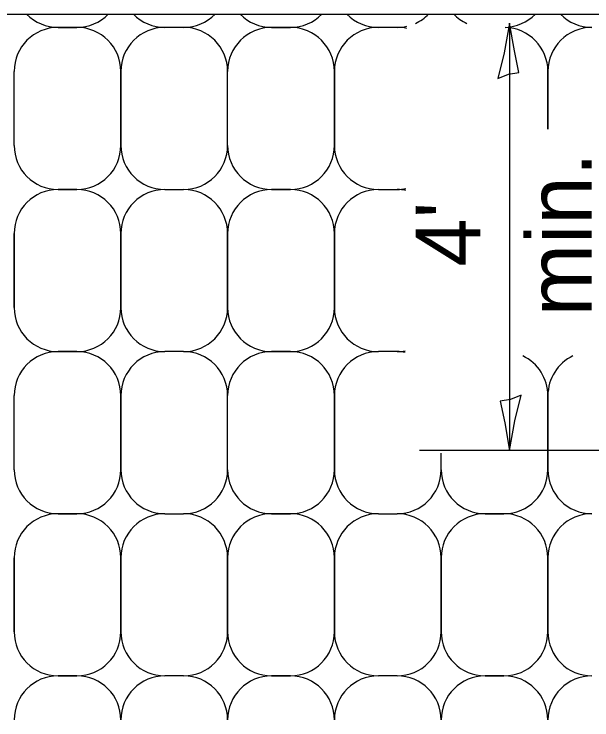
# Model space of a CAD drawing. Extents: x 0 to 2.83, y -0.12 to 1.83.
# Drawn here: x 0.6058 to 0.7097, y 0.7614 to 0.8883 of the extents above; entities that cross this region are included whole.
import ezdxf

# ---------------------------------------------------------------- set-up
doc = ezdxf.new("R2010")
doc.units = 0
doc.layers.add('RD_Pr_Roadway_Dimensions', color=7, linetype='Continuous')
doc.layers.add('SH_General_Details', color=7, linetype='Continuous')

msp = doc.modelspace()

# ---------------------------------------------------------------- linework, layer by layer
at = {"layer": 'RD_Pr_Roadway_Dimensions'}
for p, q in [((0.6949142322210565, 0.8866831745507813), (0.6949142322210565, 0.8098107578958071)), ((0.7400471488704875, 0.8098107578958071), (0.6787119822172418, 0.8098107578958071))]:
    msp.add_line(p, q, dxfattribs=at)
for points in [[(0.6928222322134271, 0.8766851745645202), (0.6947442322043672, 0.8774991745556391), (0.6965862322119967, 0.8778131745661295), (0.6957802322177187, 0.8816831745507814), (0.6949142322210565, 0.8866831745507813), (0.6939442322125629, 0.8813491745593643)], [(0.6970062322085694, 0.8198087579014397), (0.6950842322176293, 0.8189947578909493), (0.6932422322099999, 0.8186807579005755), (0.6940482322042778, 0.8148107578958071), (0.6949142322210565, 0.8098107578958071), (0.6958842322101787, 0.8151447578872241)]]:
    msp.add_lwpolyline(points, close=True, dxfattribs=at)
at = {"layer": 'SH_General_Details'}
for p, q in [((0.5357306488817528, 0.8882902578915156), (0.9917306488817528, 0.8882902578915156)), ((0.6136892322173313, 0.8859089245597518), (0.6170617322197154, 0.8859089245597518)), ((0.6170617322197154, 0.8859089245597518), (0.6136892322173313, 0.8859089245597518)), ((0.6362675655549362, 0.8859089245597518), (0.632895065552552, 0.8859089245597518)), ((0.6362675655549362, 0.8859089245597518), (0.632895065552552, 0.8859089245597518)), ((0.652100898888518, 0.8859089245597518), (0.6554733988707856, 0.8859089245597518)), ((0.6554733988707856, 0.8859089245597518), (0.652100898888518, 0.8859089245597518)), ((0.6746792322067514, 0.8859089245597518), (0.6713067322043672, 0.8859089245597518)), ((0.6746792322067514, 0.8859089245597518), (0.6713067322043672, 0.8859089245597518)), ((0.6057725655501679, 0.8646764245631791), (0.6057725655501679, 0.8779922578933335)), ((0.6057725655501679, 0.8646764245631791), (0.6057725655501679, 0.8779922578933335)), ((0.6057725655501679, 0.8646764245631791), (0.6057725655501679, 0.8779922578933335)), ((0.6249783988861337, 0.8646764245631791), (0.6249783988861337, 0.8779922578933335)), ((0.6249783988861337, 0.8779922578933335), (0.6249783988861337, 0.8646764245631791)), ((0.6249783988861337, 0.8779922578933335), (0.6249783988861337, 0.8646764245631791)), ((0.6441842322220996, 0.8646764245631791), (0.6441842322220996, 0.8779922578933335)), ((0.6441842322220996, 0.8646764245631791), (0.6441842322220996, 0.8779922578933335)), ((0.6441842322220996, 0.8646764245631791), (0.6441842322220996, 0.8779922578933335)), ((0.6633900655379489, 0.8646764245631791), (0.6633900655379489, 0.8779922578933335)), ((0.6633900655379489, 0.8779922578933335), (0.6633900655379489, 0.8646764245631791)), ((0.6633900655379489, 0.8779922578933335), (0.6633900655379489, 0.8646764245631791)), ((0.7018017322091356, 0.8676024245622255), (0.7018017322091356, 0.8779922578933335)), ((0.7018017322091356, 0.8779922578933335), (0.7018017322091356, 0.8676024245622255)), ((0.7018017322091356, 0.8779922578933335), (0.7018017322091356, 0.8676024245622255)), ((0.6136892322173313, 0.8567597578967607), (0.6170617322197154, 0.8567597578967607)), ((0.6136892322173313, 0.8567597578967607), (0.6170617322197154, 0.8567597578967607)), ((0.6170617322197154, 0.8567597578967607), (0.6136892322173313, 0.8567597578967607)), ((0.632895065552552, 0.8567597578967607), (0.6362675655549362, 0.8567597578967607)), ((0.632895065552552, 0.8567597578967607), (0.6362675655549362, 0.8567597578967607)), ((0.652100898888518, 0.8567597578967607), (0.6554733988707856, 0.8567597578967607)), ((0.652100898888518, 0.8567597578967607), (0.6554733988707856, 0.8567597578967607)), ((0.6554733988707856, 0.8567597578967607), (0.652100898888518, 0.8567597578967607)), ((0.6713067322043672, 0.8567597578967607), (0.6746792322067514, 0.8567597578967607)), ((0.6713067322043672, 0.8567597578967607), (0.6746792322067514, 0.8567597578967607)), ((0.6057725655501679, 0.8488430912295974), (0.6057725655501679, 0.835527257899443)), ((0.6057725655501679, 0.835527257899443), (0.6057725655501679, 0.8488430912295974)), ((0.6249783988861337, 0.8488430912295974), (0.6249783988861337, 0.835527257899443)), ((0.6249783988861337, 0.835527257899443), (0.6249783988861337, 0.8488430912295974)), ((0.6441842322220996, 0.8488430912295974), (0.6441842322220996, 0.835527257899443)), ((0.6441842322220996, 0.835527257899443), (0.6441842322220996, 0.8488430912295974)), ((0.6633900655379489, 0.8488430912295974), (0.6633900655379489, 0.835527257899443)), ((0.6633900655379489, 0.835527257899443), (0.6633900655379489, 0.8488430912295974)), ((0.6136892322173313, 0.8276105912330247), (0.6170617322197154, 0.8276105912330247)), ((0.6170617322197154, 0.8276105912330247), (0.6136892322173313, 0.8276105912330247)), ((0.6362675655549362, 0.8276105912330247), (0.632895065552552, 0.8276105912330247)), ((0.6362675655549362, 0.8276105912330247), (0.632895065552552, 0.8276105912330247)), ((0.652100898888518, 0.8276105912330247), (0.6554733988707856, 0.8276105912330247)), ((0.6554733988707856, 0.8276105912330247), (0.652100898888518, 0.8276105912330247)), ((0.6746792322067514, 0.8276105912330247), (0.6713067322043672, 0.8276105912330247)), ((0.6746792322067514, 0.8276105912330247), (0.6713067322043672, 0.8276105912330247)), ((0.6057725655501679, 0.806378091236452), (0.6057725655501679, 0.8196939245666064)), ((0.6057725655501679, 0.806378091236452), (0.6057725655501679, 0.8196939245666064)), ((0.6057725655501679, 0.806378091236452), (0.6057725655501679, 0.8196939245666064)), ((0.6249783988861337, 0.806378091236452), (0.6249783988861337, 0.8196939245666064)), ((0.6249783988861337, 0.8196939245666064), (0.6249783988861337, 0.806378091236452)), ((0.6249783988861337, 0.8196939245666064), (0.6249783988861337, 0.806378091236452)), ((0.6441842322220996, 0.806378091236452), (0.6441842322220996, 0.8196939245666064)), ((0.6441842322220996, 0.806378091236452), (0.6441842322220996, 0.8196939245666064)), ((0.6441842322220996, 0.806378091236452), (0.6441842322220996, 0.8196939245666064)), ((0.6633900655379489, 0.806378091236452), (0.6633900655379489, 0.8196939245666064)), ((0.6633900655379489, 0.8196939245666064), (0.6633900655379489, 0.806378091236452)), ((0.6633900655379489, 0.8196939245666064), (0.6633900655379489, 0.806378091236452)), ((0.7018017322091356, 0.806378091236452), (0.7018017322091356, 0.8196939245666064)), ((0.7018017322091356, 0.8196939245666064), (0.7018017322091356, 0.806378091236452)), ((0.7018017322091356, 0.8196939245666064), (0.7018017322091356, 0.806378091236452)), ((0.6825958988731697, 0.806378091236452), (0.6825958988731697, 0.8093357578913367)), ((0.6825958988731697, 0.806378091236452), (0.6825958988731697, 0.8093357578913367)), ((0.6825958988731697, 0.806378091236452), (0.6825958988731697, 0.8093357578913367)), ((0.6136892322173313, 0.7984614245692886), (0.6170617322197154, 0.7984614245692886)), ((0.6136892322173313, 0.7984614245692886), (0.6170617322197154, 0.7984614245692886)), ((0.6170617322197154, 0.7984614245692886), (0.6136892322173313, 0.7984614245692886)), ((0.632895065552552, 0.7984614245692886), (0.6362675655549362, 0.7984614245692886)), ((0.632895065552552, 0.7984614245692886), (0.6362675655549362, 0.7984614245692886)), ((0.652100898888518, 0.7984614245692886), (0.6554733988707856, 0.7984614245692886)), ((0.652100898888518, 0.7984614245692886), (0.6554733988707856, 0.7984614245692886)), ((0.6554733988707856, 0.7984614245692886), (0.652100898888518, 0.7984614245692886)), ((0.6713067322043672, 0.7984614245692886), (0.6746792322067514, 0.7984614245692886)), ((0.6713067322043672, 0.7984614245692886), (0.6746792322067514, 0.7984614245692886)), ((0.6905125655403331, 0.7984614245692886), (0.6938850655427173, 0.7984614245692886)), ((0.6905125655403331, 0.7984614245692886), (0.6938850655427173, 0.7984614245692886)), ((0.6938850655427173, 0.7984614245692886), (0.6905125655403331, 0.7984614245692886)), ((0.6057725655501679, 0.7905447579028703), (0.6057725655501679, 0.7772289245525993)), ((0.6057725655501679, 0.7772289245525993), (0.6057725655501679, 0.7905447579028703)), ((0.6249783988861337, 0.7905447579028703), (0.6249783988861337, 0.7772289245525993)), ((0.6249783988861337, 0.7772289245525993), (0.6249783988861337, 0.7905447579028703)), ((0.6441842322220996, 0.7905447579028703), (0.6441842322220996, 0.7772289245525993)), ((0.6441842322220996, 0.7772289245525993), (0.6441842322220996, 0.7905447579028703)), ((0.6633900655379489, 0.7905447579028703), (0.6633900655379489, 0.7772289245525993)), ((0.6633900655379489, 0.7772289245525993), (0.6633900655379489, 0.7905447579028703)), ((0.6825958988731697, 0.7905447579028703), (0.6825958988731697, 0.7772289245525993)), ((0.6825958988731697, 0.7772289245525993), (0.6825958988731697, 0.7905447579028703)), ((0.7018017322091356, 0.7905447579028703), (0.7018017322091356, 0.7772289245525993)), ((0.7018017322091356, 0.7772289245525993), (0.7018017322091356, 0.7905447579028703)), ((0.6136892322173313, 0.769312257886181), (0.6170617322197154, 0.769312257886181)), ((0.6170617322197154, 0.769312257886181), (0.6136892322173313, 0.769312257886181)), ((0.6362675655549362, 0.769312257886181), (0.632895065552552, 0.769312257886181)), ((0.6362675655549362, 0.769312257886181), (0.632895065552552, 0.769312257886181)), ((0.652100898888518, 0.769312257886181), (0.6554733988707856, 0.769312257886181)), ((0.6554733988707856, 0.769312257886181), (0.652100898888518, 0.769312257886181)), ((0.6746792322067514, 0.769312257886181), (0.6713067322043672, 0.769312257886181)), ((0.6746792322067514, 0.769312257886181), (0.6713067322043672, 0.769312257886181)), ((0.6905125655403331, 0.769312257886181), (0.6938850655427173, 0.769312257886181)), ((0.6938850655427173, 0.769312257886181), (0.6905125655403331, 0.769312257886181))]:
    msp.add_line(p, q, dxfattribs=at)
for centre, start, end in [((0.6136883635191217, 0.8938260965550936), 224.3628388888889, 270), ((0.6170608635013893, 0.8938260965550936), 270, 315.6371611111111), ((0.6328941968349711, 0.8938260965550936), 224.3628388888889, 270), ((0.6362666968373553, 0.8938260965550936), 270, 315.6371611111111), ((0.6521000301709369, 0.8938260965550936), 224.3628388888889, 270), ((0.6554725301733211, 0.8938260965550936), 270, 315.6371611111111), ((0.6713058635061577, 0.8938260965550936), 224.3628388888889, 270), ((0.6746783635085419, 0.8938260965550936), 294.5223, 315.6371611111111), ((0.6905116968421235, 0.8938260965550936), 224.3628388888889, 245.4777), ((0.6938841968445078, 0.8938260965550936), 271.70406111111106, 315.6371611111111), ((0.7097175301780895, 0.8938260965550936), 224.3628388888889, 270), ((0.6136883635191217, 0.8779927632215119), 90, 180), ((0.6170608635013893, 0.8779927632215119), 0, 90), ((0.6328941968349711, 0.8779927632215119), 90, 180), ((0.6362666968373553, 0.8779927632215119), 0, 90), ((0.6521000301709369, 0.8779927632215119), 90, 180), ((0.6554725301733211, 0.8779927632215119), 0, 90), ((0.6713058635061577, 0.8779927632215119), 90, 180), ((0.6746783635085419, 0.8938260965550936), 270, 282.85116666666664), ((0.6746783635085419, 0.8779927632215119), 77.16602499999999, 90), ((0.6938841968445078, 0.8779927632215119), 0, 88.29473055555559), ((0.7097175301780895, 0.8779927632215119), 90, 180), ((0.6136883635191217, 0.8646769298913575), 180, 270), ((0.6170608635013893, 0.8646769298913575), 270, 360), ((0.6328941968349711, 0.8646769298913575), 180, 270), ((0.6362666968373553, 0.8646769298913575), 270, 360), ((0.6521000301709369, 0.8646769298913575), 180, 270), ((0.6554725301733211, 0.8646769298913575), 270, 360), ((0.6713058635061577, 0.8646769298913575), 180, 270), ((0.6136883635191217, 0.8488435965577759), 90, 180), ((0.6170608635013893, 0.8488435965577759), 0, 90), ((0.6328941968349711, 0.8488435965577759), 90, 180), ((0.6362666968373553, 0.8488435965577759), 0, 90), ((0.6521000301709369, 0.8488435965577759), 90, 180), ((0.6554725301733211, 0.8488435965577759), 0, 90), ((0.6713058635061577, 0.8488435965577759), 90, 180), ((0.6746783635085419, 0.8646769298913575), 270, 281.5873972222222), ((0.6746783635085419, 0.8488435965577759), 78.42652777777778, 90), ((0.6136883635191217, 0.8355277632276213), 180, 270), ((0.6170608635013893, 0.8355277632276213), 270, 360), ((0.6328941968349711, 0.8355277632276213), 180, 270), ((0.6362666968373553, 0.8355277632276213), 270, 360), ((0.6521000301709369, 0.8355277632276213), 180, 270), ((0.6554725301733211, 0.8355277632276213), 270, 360), ((0.6713058635061577, 0.8355277632276213), 180, 270), ((0.6136883635191217, 0.8196944298947848), 90, 180), ((0.6170608635013893, 0.8196944298947848), 0, 90), ((0.6328941968349711, 0.8196944298947848), 90, 180), ((0.6362666968373553, 0.8196944298947848), 0, 90), ((0.6521000301709369, 0.8196944298947848), 90, 180), ((0.6554725301733211, 0.8196944298947848), 0, 90), ((0.6713058635061577, 0.8196944298947848), 90, 180), ((0.6746783635085419, 0.8355277632276213), 270, 280.3294833333333), ((0.6746783635085419, 0.8196944298947848), 79.6815416666667, 90.00000000000006), ((0.6938841968445078, 0.8196944298947848), 0, 64.52861666666666), ((0.7097175301780895, 0.8196944298947848), 115.47138333333339, 180), ((0.6136883635191217, 0.8063785965445138), 180, 270), ((0.6170608635013893, 0.8063785965445138), 270, 360), ((0.6328941968349711, 0.8063785965445138), 180, 270), ((0.6362666968373553, 0.8063785965445138), 270, 360), ((0.6521000301709369, 0.8063785965445138), 180, 270), ((0.6554725301733211, 0.8063785965445138), 270, 360), ((0.6713058635061577, 0.8063785965445138), 180, 270), ((0.6746783635085419, 0.8063785965445138), 270, 360), ((0.6905116968421235, 0.8063785965445138), 180, 270), ((0.6938841968445078, 0.8063785965445138), 270, 360), ((0.7097175301780895, 0.8063785965445138), 180, 270), ((0.6136883635191217, 0.7905452632109321), 90, 180), ((0.6170608635013893, 0.7905452632109321), 0, 90), ((0.6328941968349711, 0.7905452632109321), 90, 180), ((0.6362666968373553, 0.7905452632109321), 0, 90), ((0.6521000301709369, 0.7905452632109321), 90, 180), ((0.6554725301733211, 0.7905452632109321), 0, 90), ((0.6713058635061577, 0.7905452632109321), 90, 180), ((0.6746783635085419, 0.7905452632109321), 0, 90), ((0.6905116968421235, 0.7905452632109321), 90, 180), ((0.6938841968445078, 0.7905452632109321), 0, 90), ((0.7097175301780895, 0.7905452632109321), 90, 180), ((0.6136883635191217, 0.7772294298807777), 180, 270), ((0.6170608635013893, 0.7772294298807777), 270, 360), ((0.6328941968349711, 0.7772294298807777), 180, 270), ((0.6362666968373553, 0.7772294298807777), 270, 360), ((0.6521000301709369, 0.7772294298807777), 180, 270), ((0.6554725301733211, 0.7772294298807777), 270, 360), ((0.6713058635061577, 0.7772294298807777), 180, 270), ((0.6746783635085419, 0.7772294298807777), 270, 360), ((0.6905116968421235, 0.7772294298807777), 180, 270), ((0.6938841968445078, 0.7772294298807777), 270, 360), ((0.7097175301780895, 0.7772294298807777), 180, 270), ((0.6136883635191217, 0.761396096547941), 90, 180), ((0.6170608635013893, 0.761396096547941), 0, 90), ((0.6328941968349711, 0.761396096547941), 90, 180), ((0.6362666968373553, 0.761396096547941), 0, 90), ((0.6521000301709369, 0.761396096547941), 90, 180), ((0.6554725301733211, 0.761396096547941), 0, 90), ((0.6713058635061577, 0.761396096547941), 90, 180), ((0.6746783635085419, 0.761396096547941), 0, 90), ((0.6905116968421235, 0.761396096547941), 90, 180), ((0.6938841968445078, 0.761396096547941), 0, 90), ((0.7097175301780895, 0.761396096547941), 90, 180)]:
    msp.add_arc(centre, 0.007916666666666666, start, end, dxfattribs=at)

# ---------------------------------------------------------------- texts
at = {"layer": 'RD_Pr_Roadway_Dimensions'}
for s, p in [('min.', (0.7096725097319081, 0.8339714296919623)), ("4'", (0.6896725063985184, 0.8429025114516207))]:
    msp.add_text(s, height=0.011666669999999999, rotation=90, dxfattribs=at).set_placement(p)

doc.saveas('drawing.dxf')
